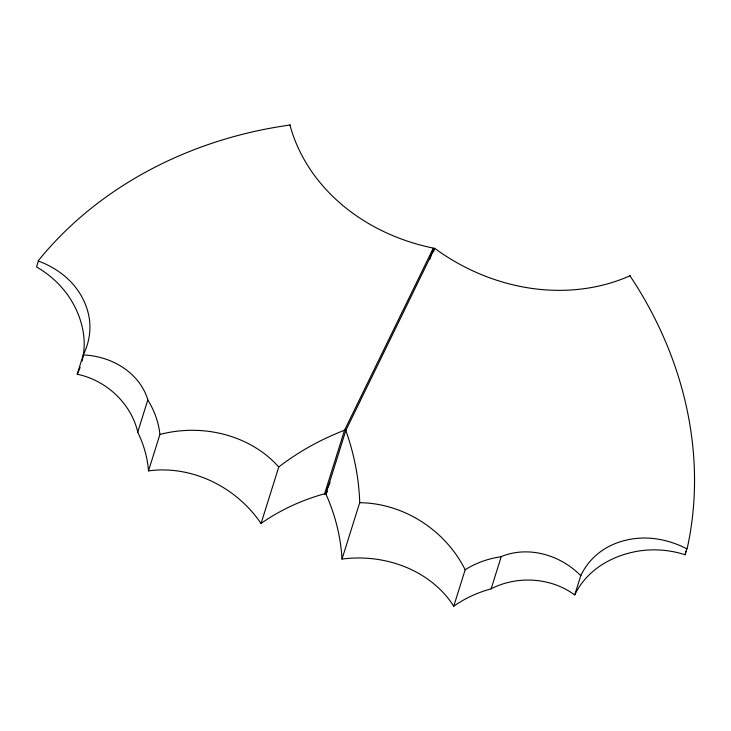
<?xml version="1.0" encoding="UTF-8"?>
<svg xmlns="http://www.w3.org/2000/svg" width="731" height="731" viewBox="0 0 731 731"><rect width="100%" height="100%" fill="white"/><g stroke="black" fill="none" stroke-linecap="round" stroke-linejoin="round"><path stroke-width="1.1" d="M148.494 470.901A108.426 94.281 37.5 0 0 137.711 432.158L147.799 399.994A108.426 91.905 -1.2 0 1 159.925 434.452L148.484 470.901A108.645 94.473 37.5 0 1 261.013 523.442M344.612 430.02L324.491 494.156L330.101 482.524M345.937 430.093L325.816 494.238L327.314 491.177M429.892 259.094L433.328 248.111A195.497 165.709 -1.2 0 1 289.887 124.827M433.52 251.82L434.653 248.193L345.809 430.495A251.957 219.081 37.5 0 1 359.725 502.626L342.007 559.06A108.645 92.088 -1.2 0 1 453.732 606.227A108.426 91.905 -1.2 0 1 491.122 588.875L501.201 556.711A108.426 94.281 37.5 0 0 465.163 569.769A108.645 94.473 37.5 0 0 359.725 502.709M453.741 606.218L465.172 569.769M433.328 248.111L344.548 430.23A251.957 213.562 -1.2 0 0 278.776 466.954L261.086 523.405A251.957 219.081 37.5 0 1 324.619 493.772M326.885 491.99L325.889 494.028A251.957 213.562 -1.2 0 1 342.026 559.06M630.177 275.715A195.497 169.994 37.5 0 1 434.698 248.357M629.839 275.633A375.752 326.73 37.5 0 1 687.076 548.935M501.164 556.638A71.026 61.76 37.5 0 1 580.725 575.626M491.077 588.802A71.026 60.198 -1.2 0 1 574.667 594.943M685.97 551.402A375.752 318.497 -1.2 0 1 685.258 554.756M159.915 434.461A108.645 92.088 -1.2 0 1 278.712 467.008M82.073 361.068A83.59 72.68 37.5 0 0 83.754 335.84C82.1 321.795 76.764 308.391 68.897 296.676A86.77 75.448 37.5 0 0 36.55 266.943L38.387 261.068A86.77 73.548 -1.2 0 1 72.872 284.03C81.305 293.716 87.254 305.558 89.273 318.287A83.59 70.852 -1.2 0 1 83.288 354.8L77.23 374.108A83.59 72.68 37.5 0 0 80.182 367.236M38.131 260.921A375.752 318.497 -1.2 0 1 290.161 125.019M77.221 374.235A71.026 61.76 37.5 0 1 137.793 432.149M83.279 354.919A71.026 60.198 -1.2 0 1 147.881 399.976M580.816 575.544L574.758 594.851A83.59 70.852 -1.2 0 1 600.983 565.337C613.09 557.461 626.96 552.609 641.242 550.662A86.77 73.548 -1.2 0 1 684.947 554.71L686.793 548.844A86.77 75.448 37.5 0 0 645.208 538.016C631.73 537.97 618.243 541.095 606.483 547.775A83.59 72.68 37.5 0 0 580.807 575.535"/></g></svg>
